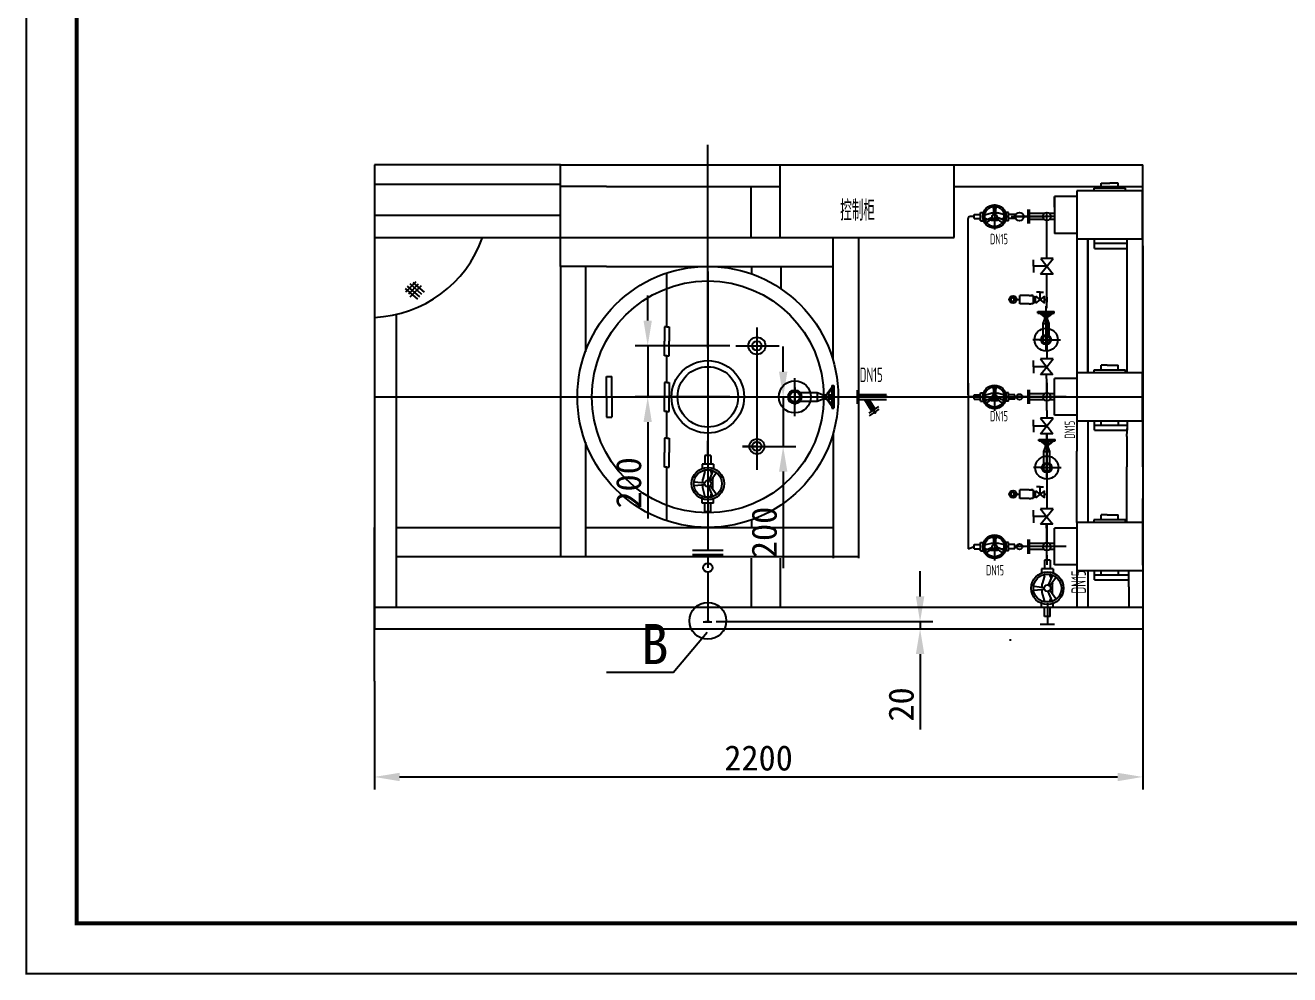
# Model space of a CAD drawing. Header units: millimetres. Extents: x 74 to 371, y 19 to 360.
# Drawn here: x 74.2 to 199.8, y 19.2 to 113.4 of the extents above; entities that cross this region are included whole.
import ezdxf
from ezdxf.enums import TextEntityAlignment as Align

# ---------------------------------------------------------------- set-up
doc = ezdxf.new("R2010")
doc.units = ezdxf.units.MM
doc.header["$PDMODE"] = 35
doc.styles.add('S', font='SimSun.ttf')
doc.styles.add('S1', font='isocp.shx', dxfattribs={"width": 0.6, "height": 4.5, "bigfont": 'chinese.shx'})
doc.dimstyles.new('ISO-25', dxfattribs={"dimtxt": 2.5, "dimasz": 2.5, "dimexe": 1.25, "dimexo": 0.625, "dimtad": 1, "dimtxsty": 'Standard', "dimcen": 2.5, "dimadec": 0, "dimazin": 0, "dimtfac": 1, "dimtmove": 0, "dimatfit": 3, "dimfxl": 0, "dimarcsym": 0})

# ---------------------------------------------------------------- blocks, each defined once
blk = doc.blocks.new('*D33')
at = {"color": 0, "lineweight": -2}
for p, q in [((185.16, 57.04), (185.16, 37.55)), ((108.84, 48.32), (108.84, 37.55)), ((111.34, 38.8), (182.66, 38.8))]:
    blk.add_line(p, q, dxfattribs=at)
at = {"color": 0}
for points in [[(111.34, 39.21), (111.34, 38.38), (108.84, 38.8)], [(182.66, 39.21), (182.66, 38.38), (185.16, 38.8)]]:
    blk.add_solid(points, dxfattribs=at)
at = {"layer": 'Defpoints', "color": 0}
for p in [(185.16, 57.66), (108.84, 48.94), (185.16, 38.8)]:
    blk.add_point(p, dxfattribs=at)
at = {"color": 0, "insert": (147, 40.67), "char_height": 2.5, "attachment_point": 5}
blk.add_mtext('\\A1;2200', dxfattribs=at)
blk = doc.blocks.new('*D34')
at = {"color": 0, "lineweight": -2}
for p, q in [((149.44, 79.04), (149.44, 81.54)), ((146.72, 76.54), (150.69, 76.54)), ((149.44, 76.54), (149.44, 71.62)), ((146.02, 71.62), (150.69, 71.62)), ((149.44, 69.12), (149.44, 59.54))]:
    blk.add_line(p, q, dxfattribs=at)
at = {"color": 0}
for points in [[(149.03, 79.04), (149.86, 79.04), (149.44, 76.54)], [(149.03, 69.12), (149.86, 69.12), (149.44, 71.62)]]:
    blk.add_solid(points, dxfattribs=at)
at = {"layer": 'Defpoints', "color": 0}
for p in [(146.1, 76.54), (145.39, 71.62), (149.44, 71.62)]:
    blk.add_point(p, dxfattribs=at)
at = {"color": 0, "insert": (147.57, 63.08), "char_height": 2.5, "attachment_point": 5, "rotation": 90}
blk.add_mtext('\\A1;200', dxfattribs=at)
blk = doc.blocks.new('*D35')
at = {"color": 0, "lineweight": -2}
for p, q in [((135.99, 84.11), (135.99, 86.61)), ((144.13, 81.61), (134.74, 81.61)), ((135.99, 81.61), (135.99, 76.54)), ((144.13, 76.54), (134.74, 76.54)), ((135.99, 74.04), (135.99, 64.45))]:
    blk.add_line(p, q, dxfattribs=at)
at = {"color": 0}
for points in [[(135.57, 84.11), (136.4, 84.11), (135.99, 81.61)], [(135.57, 74.04), (136.4, 74.04), (135.99, 76.54)]]:
    blk.add_solid(points, dxfattribs=at)
at = {"layer": 'Defpoints', "color": 0}
for p in [(144.75, 81.61), (135.99, 76.54), (144.75, 76.54)]:
    blk.add_point(p, dxfattribs=at)
at = {"color": 0, "insert": (134.11, 68), "char_height": 2.5, "attachment_point": 5, "rotation": 90}
blk.add_mtext('\\A1;200', dxfattribs=at)
blk = doc.blocks.new('*D38')
at = {"color": 0, "lineweight": -2}
for p, q in [((163.04, 56.72), (163.04, 59.22)), ((142.79, 54.22), (164.29, 54.22)), ((163.04, 54.22), (163.04, 53.5)), ((147.62, 53.5), (164.29, 53.5)), ((163.04, 51), (163.04, 43.5))]:
    blk.add_line(p, q, dxfattribs=at)
at = {"color": 0}
for points in [[(162.62, 56.72), (163.46, 56.72), (163.04, 54.22)], [(162.62, 51), (163.46, 51), (163.04, 53.5)]]:
    blk.add_solid(points, dxfattribs=at)
at = {"layer": 'Defpoints', "color": 0}
for p in [(142.17, 54.22), (147, 53.5), (163.04, 53.5)]:
    blk.add_point(p, dxfattribs=at)
at = {"color": 0, "insert": (161.17, 46), "char_height": 2.5, "attachment_point": 5, "rotation": 90}
blk.add_mtext('\\A1;20', dxfattribs=at)

msp = doc.modelspace()

# ---------------------------------------------------------------- linework, layer by layer
at = {"color": 0}
for p, q in [((141.959, 81.363), (141.959, 101.581)), ((108.839, 99.577), (108.839, 53.497)), ((127.34, 99.577), (108.839, 99.577)), ((127.34, 89.497), (127.34, 99.577)), ((127.34, 99.577), (131.879, 99.577)), ((131.879, 99.577), (185.159, 99.577)), ((149.159, 92.377), (149.159, 99.577)), ((166.439, 92.377), (166.439, 99.577)), ((166.439, 99.577), (169.058, 99.577)), ((185.159, 91.902), (185.159, 99.577)), ((127.34, 97.647), (108.839, 97.647)), ((131.879, 97.417), (127.34, 97.417)), ((131.879, 97.417), (149.159, 97.417)), ((146.279, 92.377), (146.279, 97.417)), ((166.439, 97.417), (185.159, 97.417)), ((185.147, 96.993), (178.605, 96.993)), ((178.605, 96.993), (178.605, 92.224)), ((183.452, 97.259), (180.29, 97.259)), ((180.29, 97.259), (180.29, 96.993)), ((181.039, 97.259), (181.039, 97.761)), ((181.039, 97.761), (181.871, 97.761)), ((182.702, 97.761), (181.871, 97.761)), ((182.702, 97.259), (182.702, 97.761)), ((183.452, 96.993), (183.452, 97.259)), ((185.147, 92.224), (185.147, 96.993)), ((185.147, 96.993), (185.147, 72.606)), ((185.159, 90.89), (185.159, 97.417)), ((170.429, 95.672), (170.429, 93.16)), ((178.605, 96.439), (176.396, 96.439)), ((176.396, 95.367), (176.396, 96.439)), ((176.396, 96.439), (176.396, 92.778)), ((178.605, 96.439), (178.605, 92.778)), ((127.34, 94.537), (108.839, 94.537)), ((167.8, 76.745), (167.8, 94.244)), ((168.418, 94.451), (168.008, 94.451)), ((168.418, 94.659), (169.04, 94.659)), ((168.418, 94.244), (168.418, 94.659)), ((168.418, 94.244), (169.04, 94.244)), ((169.04, 94.866), (169.455, 94.866)), ((169.04, 94.037), (169.04, 94.866)), ((169.455, 94.217), (169.455, 94.685)), ((169.455, 94.659), (169.562, 94.659)), ((169.455, 94.244), (169.562, 94.244)), ((169.538, 94.099), (170.205, 94.391)), ((169.562, 94.659), (170.118, 94.813)), ((169.562, 94.244), (169.75, 94.192)), ((169.679, 93.855), (170.265, 94.288)), ((170.118, 94.813), (170.354, 94.813)), ((170.289, 95.399), (170.37, 94.675)), ((170.57, 95.399), (170.489, 94.675)), ((170.504, 94.813), (170.74, 94.813)), ((171.18, 93.855), (170.593, 94.288)), ((171.321, 94.099), (170.653, 94.391)), ((171.297, 94.659), (170.74, 94.813)), ((171.297, 94.244), (171.109, 94.192)), ((171.297, 94.659), (171.404, 94.659)), ((171.297, 94.244), (171.404, 94.244)), ((171.404, 94.217), (171.404, 94.685)), ((171.819, 94.866), (171.514, 94.866)), ((171.819, 94.037), (171.819, 94.866)), ((172.441, 94.659), (171.819, 94.659)), ((172.441, 94.244), (171.819, 94.244)), ((172.086, 94.451), (175.425, 94.451)), ((172.441, 94.244), (172.441, 94.659)), ((173.406, 94.451), (172.441, 94.451)), ((174.908, 94.451), (172.923, 94.451)), ((174.908, 94.451), (172.923, 94.451)), ((174.242, 94.451), (172.923, 94.451)), ((173.76, 93.751), (173.76, 95.151)), ((173.76, 93.751), (173.76, 95.151)), ((173.915, 93.751), (173.915, 95.151)), ((173.915, 93.751), (173.915, 95.151)), ((175.37, 94.749), (173.915, 94.749)), ((176.47, 94.451), (174.293, 94.451)), ((175.644, 90.296), (175.644, 94.749)), ((176.396, 94.749), (175.887, 94.749)), ((176.396, 95.367), (176.396, 93.536)), ((169.04, 94.037), (169.345, 94.037)), ((170.03, 94.114), (170.118, 94.09)), ((170.118, 94.09), (170.74, 94.09)), ((170.829, 94.114), (170.74, 94.09)), ((171.819, 94.037), (171.514, 94.037)), ((175.382, 94.154), (173.915, 94.154)), ((176.396, 94.154), (175.887, 94.154)), ((108.839, 92.377), (131.879, 92.377)), ((124.679, 92.377), (127.416, 92.377)), ((131.879, 92.377), (166.439, 92.377)), ((154.397, 80.18), (154.397, 92.377)), ((156.926, 92.377), (156.926, 60.526)), ((178.605, 92.778), (176.396, 92.778)), ((178.605, 92.224), (185.147, 92.224)), ((178.605, 92.224), (178.605, 78.932)), ((179.698, 78.932), (179.698, 92.224)), ((179.698, 92.224), (179.698, 78.932)), ((180.361, 91.291), (180.361, 92.224)), ((183.591, 91.758), (180.361, 91.758)), ((183.591, 92.224), (183.591, 78.932)), ((180.361, 91.291), (183.591, 91.291)), ((185.159, 91.533), (185.159, 57.662)), ((127.34, 89.497), (127.34, 63.577)), ((131.879, 89.497), (127.34, 89.497)), ((129.798, 89.497), (129.798, 81.016)), ((131.879, 89.497), (154.397, 89.497)), ((146.281, 89.497), (146.281, 88.755)), ((149.213, 89.497), (149.213, 87.277)), ((174.319, 89.519), (174.319, 90.14)), ((175.639, 89.519), (174.319, 89.519)), ((174.319, 89.519), (174.319, 88.897)), ((175.011, 88.741), (176.267, 90.296)), ((175.022, 90.296), (176.255, 88.741)), ((176.267, 90.296), (175.022, 90.296)), ((112.962, 87.954), (111.945, 86.936)), ((113.804, 86.927), (112.691, 87.915)), ((137.89, 83.501), (137.89, 88.842)), ((141.959, 88.991), (141.959, 62.137)), ((176.255, 88.741), (175.011, 88.741)), ((176.255, 88.741), (175.011, 88.741)), ((175.629, 87.964), (175.633, 88.741)), ((175.629, 85.356), (175.629, 87.964)), ((113.141, 86.231), (111.929, 87.307)), ((113.346, 86.474), (112.135, 87.549)), ((113.184, 87.72), (112.217, 86.752)), ((113.493, 87.562), (112.375, 86.442)), ((113.56, 86.715), (112.383, 87.76)), ((174.952, 86.938), (174.604, 86.938)), ((174.952, 86.2), (174.952, 86.938)), ((174.952, 86.938), (175.3, 86.938)), ((175.629, 85.952), (175.629, 86.99)), ((172.27, 86.197), (172.962, 86.196)), ((172.962, 85.769), (172.962, 86.624)), ((173.436, 86.624), (172.962, 86.624)), ((173.436, 85.769), (172.962, 85.769)), ((173.871, 86.624), (173.199, 86.624)), ((173.871, 85.769), (173.436, 85.769)), ((173.871, 86.624), (174.26, 86.624)), ((173.871, 85.769), (174.042, 85.769)), ((174.26, 86.624), (174.042, 86.624)), ((174.26, 85.769), (174.042, 85.769)), ((174.26, 86.624), (174.26, 85.769)), ((174.26, 86.196), (174.516, 86.196)), ((174.516, 86.551), (175.387, 85.848)), ((174.516, 85.854), (174.516, 86.551)), ((174.516, 85.854), (174.516, 86.551)), ((175.387, 86.545), (174.516, 85.854)), ((175.387, 85.848), (175.387, 86.545)), ((175.387, 86.196), (175.629, 86.196)), ((175.56, 82.221), (175.56, 85.552)), ((175.629, 86.441), (175.629, 85.952)), ((110.999, 84.723), (110.999, 55.657)), ((174.747, 85.01), (176.373, 85.01)), ((174.747, 84.865), (174.747, 85.01)), ((174.747, 84.865), (176.373, 84.865)), ((174.885, 84.865), (175.342, 84.524)), ((175.007, 84.865), (175.342, 84.615)), ((175.249, 83.822), (175.421, 84.26)), ((175.342, 84.662), (175.778, 84.662)), ((175.342, 84.662), (175.342, 84.495)), ((175.342, 84.495), (175.778, 84.495)), ((175.421, 84.662), (175.421, 84.865)), ((175.421, 84.26), (175.421, 84.495)), ((175.421, 84.26), (175.7, 84.26)), ((175.629, 84.361), (175.629, 81.872)), ((175.7, 84.662), (175.7, 84.865)), ((175.7, 84.26), (175.7, 84.495)), ((175.871, 83.822), (175.7, 84.26)), ((176.114, 84.865), (175.778, 84.615)), ((176.235, 84.865), (175.778, 84.524)), ((175.778, 84.662), (175.778, 84.495)), ((176.373, 84.865), (176.373, 85.01)), ((137.89, 83.501), (137.66, 83.501)), ((137.66, 83.501), (137.66, 82.061)), ((137.89, 83.501), (138.121, 83.501)), ((137.89, 83.501), (138.121, 83.501)), ((138.121, 83.501), (138.121, 82.061)), ((138.121, 83.501), (138.121, 82.061)), ((146.836, 83.428), (146.836, 69.304)), ((175.249, 82.597), (175.249, 83.822)), ((175.249, 83.822), (175.871, 83.822)), ((175.871, 82.597), (175.871, 83.822)), ((137.66, 80.621), (137.66, 82.061)), ((138.121, 80.621), (138.121, 82.061)), ((138.121, 80.621), (138.121, 82.061)), ((175.56, 82.221), (174.246, 82.221)), ((174.893, 82.221), (176.138, 82.221)), ((175.56, 81.453), (175.56, 82.221)), ((175.629, 81.872), (175.629, 81.087)), ((176.048, 82.221), (176.977, 82.221)), ((137.89, 80.621), (137.66, 80.621)), ((137.89, 77.977), (137.89, 80.621)), ((137.89, 80.621), (138.121, 80.621)), ((137.89, 80.621), (138.121, 80.621)), ((144.754, 81.615), (149.038, 81.615)), ((175.56, 81.075), (175.56, 81.453)), ((175.629, 81.087), (175.623, 80.309)), ((174.298, 79.532), (174.298, 80.153)), ((174.298, 79.532), (174.298, 78.91)), ((175.617, 79.532), (174.298, 79.532)), ((174.989, 78.754), (175.354, 79.206)), ((176.245, 80.309), (175.001, 80.309)), ((175.001, 80.309), (175.872, 79.21)), ((175.354, 79.206), (176.245, 80.309)), ((175.872, 79.21), (176.233, 78.754)), ((183.452, 79.198), (180.29, 79.198)), ((180.29, 79.198), (180.29, 78.932)), ((181.613, 79.7), (181.039, 79.7)), ((181.039, 79.198), (181.039, 79.7)), ((181.613, 79.7), (182.702, 79.7)), ((182.702, 79.198), (182.702, 79.7)), ((183.452, 78.932), (183.452, 79.198)), ((131.908, 76.537), (131.908, 78.553)), ((131.908, 78.553), (132.426, 78.553)), ((132.426, 76.537), (132.426, 78.553)), ((137.89, 77.977), (137.66, 77.977)), ((137.89, 77.977), (137.66, 77.977)), ((137.66, 77.977), (137.66, 76.537)), ((137.66, 77.977), (137.66, 76.537)), ((137.89, 77.977), (138.121, 77.977)), ((137.89, 77.977), (138.121, 77.977)), ((138.121, 77.977), (138.121, 76.537)), ((138.121, 77.977), (138.121, 76.537)), ((150.599, 74.612), (150.599, 78.386)), ((167.8, 77.907), (167.8, 61.46)), ((176.233, 78.754), (174.989, 78.754)), ((175.629, 77.93), (175.611, 78.754)), ((175.629, 75.191), (175.629, 77.93)), ((175.629, 77.93), (175.629, 76.561)), ((176.396, 74.717), (176.396, 78.378)), ((177.485, 78.378), (176.396, 78.378)), ((178.605, 78.378), (177.485, 78.378)), ((185.147, 78.932), (178.605, 78.932)), ((178.605, 78.932), (178.605, 74.163)), ((178.605, 78.378), (178.605, 74.717)), ((185.147, 74.163), (185.147, 78.932)), ((150.599, 77.464), (150.599, 75.735)), ((151.121, 76.969), (152.823, 76.969)), ((152.823, 76.969), (153.431, 76.731)), ((152.823, 76.969), (152.823, 76.105)), ((153.431, 76.731), (153.758, 76.731)), ((153.431, 76.731), (153.431, 76.343)), ((153.758, 76.84), (153.758, 76.235)), ((153.989, 76.84), (153.758, 76.84)), ((154.271, 77.475), (153.799, 76.84)), ((154.271, 77.306), (153.924, 76.84)), ((153.989, 76.84), (153.989, 76.235)), ((153.989, 76.731), (154.271, 76.731)), ((154.271, 77.666), (154.271, 75.408)), ((154.271, 77.666), (154.473, 77.666)), ((154.473, 77.666), (154.473, 75.408)), ((156.825, 75.857), (156.825, 77.218)), ((156.926, 75.857), (156.926, 77.218)), ((156.926, 76.778), (159.703, 76.778)), ((168.418, 76.745), (169.04, 76.745)), ((168.418, 76.33), (168.418, 76.745)), ((169.04, 76.123), (169.04, 76.952)), ((169.04, 76.952), (169.455, 76.952)), ((169.455, 76.303), (169.455, 76.771)), ((169.455, 76.745), (169.562, 76.745)), ((169.562, 76.745), (170.118, 76.899)), ((170.118, 76.899), (170.354, 76.899)), ((170.289, 77.485), (170.37, 76.761)), ((170.429, 77.675), (170.429, 75.163)), ((170.57, 77.485), (170.489, 76.761)), ((170.504, 76.899), (170.74, 76.899)), ((171.297, 76.745), (170.74, 76.899)), ((171.297, 76.745), (171.404, 76.745)), ((171.404, 76.303), (171.404, 76.771)), ((171.819, 76.952), (171.514, 76.952)), ((171.819, 76.123), (171.819, 76.952)), ((172.441, 76.745), (171.819, 76.745)), ((172.441, 76.33), (172.441, 76.745)), ((173.76, 75.837), (173.76, 77.237)), ((173.915, 75.837), (173.915, 77.237)), ((175.37, 76.835), (173.915, 76.835)), ((176.396, 76.835), (175.887, 76.835)), ((108.839, 76.537), (185.159, 76.537)), ((131.908, 76.537), (131.908, 74.521)), ((132.426, 76.537), (132.426, 74.521)), ((137.66, 75.097), (137.66, 76.537)), ((137.66, 75.097), (137.66, 76.537)), ((138.121, 75.097), (138.121, 76.537)), ((138.121, 75.097), (138.121, 76.537)), ((149.582, 76.537), (154.733, 76.537)), ((151.121, 76.105), (152.823, 76.105)), ((152.823, 76.105), (153.431, 76.343)), ((153.431, 76.343), (153.758, 76.343)), ((153.989, 76.235), (153.758, 76.235)), ((154.271, 75.6), (153.799, 76.235)), ((154.271, 75.769), (153.924, 76.235)), ((153.989, 76.343), (154.271, 76.343)), ((154.271, 75.408), (154.473, 75.408)), ((154.919, 76.537), (157.616, 76.537)), ((159.803, 76.537), (156.825, 76.537)), ((156.926, 76.297), (159.703, 76.297)), ((157.507, 76.271), (158.264, 75.1)), ((157.725, 76.297), (158.591, 74.955)), ((157.958, 76.297), (158.584, 75.328)), ((157.991, 74.912), (158.935, 75.574)), ((168.213, 76.537), (167.8, 76.537)), ((168.418, 76.537), (168.008, 76.537)), ((168.418, 76.33), (169.04, 76.33)), ((169.04, 76.123), (169.345, 76.123)), ((169.455, 76.33), (169.562, 76.33)), ((169.538, 76.185), (170.205, 76.477)), ((169.562, 76.33), (169.75, 76.278)), ((169.679, 75.941), (170.265, 76.374)), ((170.03, 76.2), (170.118, 76.176)), ((170.118, 76.176), (170.74, 76.176)), ((171.18, 75.941), (170.593, 76.374)), ((171.321, 76.185), (170.653, 76.477)), ((170.829, 76.2), (170.74, 76.176)), ((171.297, 76.33), (171.109, 76.278)), ((171.297, 76.33), (171.404, 76.33)), ((171.819, 76.123), (171.514, 76.123)), ((172.441, 76.33), (171.819, 76.33)), ((172.923, 76.537), (172.441, 76.537)), ((174.828, 76.537), (172.923, 76.537)), ((175.382, 76.24), (173.915, 76.24)), ((176.111, 76.537), (174.127, 76.537)), ((177.56, 76.537), (175.383, 76.537)), ((176.396, 76.24), (175.887, 76.24)), ((131.908, 74.521), (132.426, 74.521)), ((137.89, 75.097), (137.66, 75.097)), ((137.89, 75.097), (137.66, 75.097)), ((137.89, 75.097), (137.685, 75.097)), ((137.89, 75.097), (137.685, 75.097)), ((137.89, 75.097), (138.121, 75.097)), ((137.89, 75.097), (138.121, 75.097)), ((137.89, 72.442), (137.89, 75.097)), ((137.89, 72.442), (137.89, 75.097)), ((158.03, 74.668), (158.974, 75.33)), ((174.304, 73.649), (174.304, 74.27)), ((176.251, 74.427), (175.006, 74.427)), ((175.006, 74.427), (175.878, 73.327)), ((175.36, 73.324), (176.251, 74.427)), ((175.629, 75.191), (175.629, 74.427)), ((178.605, 74.717), (176.396, 74.717)), ((178.605, 74.717), (177.485, 74.717)), ((178.605, 74.163), (185.147, 74.163)), ((178.605, 74.163), (178.605, 71.163)), ((179.698, 74.163), (179.698, 71.163)), ((180.361, 73.23), (180.361, 74.163)), ((181.005, 74.163), (181.005, 73.72)), ((182.747, 73.72), (182.747, 74.163)), ((183.648, 73.23), (183.648, 74.163)), ((154.397, 72.895), (154.397, 60.526)), ((174.304, 73.649), (174.304, 73.028)), ((175.623, 73.649), (174.304, 73.649)), ((174.995, 72.871), (175.36, 73.324)), ((176.239, 72.871), (174.995, 72.871)), ((175.629, 72.871), (175.629, 65.44)), ((175.632, 69.517), (175.632, 72.848)), ((175.878, 73.327), (176.239, 72.871)), ((183.648, 73.697), (180.361, 73.697)), ((180.361, 73.23), (183.648, 73.23)), ((183.591, 72.606), (183.648, 73.697)), ((129.798, 72.058), (129.798, 63.577)), ((137.66, 72.442), (137.66, 71.002)), ((137.66, 72.442), (137.66, 71.002)), ((137.89, 72.442), (137.66, 72.442)), ((137.89, 72.442), (137.66, 72.442)), ((137.89, 72.442), (137.685, 72.442)), ((137.89, 72.442), (137.685, 72.442)), ((137.89, 72.442), (138.121, 72.442)), ((137.89, 72.442), (138.121, 72.442)), ((138.121, 72.442), (138.121, 71.002)), ((141.966, 70.682), (141.962, 72.184)), ((146.836, 71.62), (145.394, 71.62)), ((145.394, 71.62), (148.497, 71.62)), ((174.819, 72.306), (176.445, 72.306)), ((174.819, 72.161), (174.819, 72.306)), ((174.819, 72.161), (176.445, 72.161)), ((174.957, 72.161), (175.414, 71.821)), ((175.078, 72.161), (175.414, 71.911)), ((175.414, 71.958), (175.85, 71.958)), ((175.414, 71.958), (175.414, 71.791)), ((175.414, 71.791), (175.85, 71.791)), ((175.492, 71.958), (175.492, 72.161)), ((175.492, 71.556), (175.492, 71.791)), ((175.771, 71.958), (175.771, 72.161)), ((175.771, 71.556), (175.771, 71.791)), ((176.185, 72.161), (175.85, 71.911)), ((176.307, 72.161), (175.85, 71.821)), ((175.85, 71.958), (175.85, 71.791)), ((176.445, 72.161), (176.445, 72.306)), ((183.591, 72.606), (183.591, 69.608)), ((185.147, 72.606), (185.147, 69.608)), ((137.66, 69.562), (137.66, 71.002)), ((138.121, 69.562), (138.121, 71.002)), ((141.671, 70.719), (141.671, 69.855)), ((142.247, 70.719), (141.671, 70.719)), ((142.247, 70.719), (142.247, 69.855)), ((175.321, 71.118), (175.492, 71.556)), ((175.321, 69.893), (175.321, 71.118)), ((175.321, 71.118), (175.943, 71.118)), ((175.492, 71.556), (175.771, 71.556)), ((175.943, 71.118), (175.771, 71.556)), ((175.943, 69.893), (175.943, 71.118)), ((178.605, 64.063), (178.605, 71.163)), ((179.698, 71.163), (179.698, 64.063)), ((137.89, 69.562), (137.66, 69.562)), ((137.89, 69.562), (138.121, 69.562)), ((137.89, 64.232), (137.89, 69.562)), ((137.89, 64.232), (137.89, 69.562)), ((142.535, 69.855), (141.383, 69.855)), ((141.383, 69.855), (141.383, 69.432)), ((141.671, 69.131), (141.457, 68.358)), ((142.284, 69.279), (141.634, 69.279)), ((141.671, 69.131), (141.671, 69.279)), ((142.448, 69.164), (142.043, 68.237)), ((142.247, 69.131), (142.247, 69.279)), ((142.247, 69.131), (142.319, 68.87)), ((142.535, 69.855), (142.535, 69.432)), ((175.632, 69.517), (174.318, 69.517)), ((174.965, 69.517), (176.21, 69.517)), ((175.632, 68.749), (175.632, 69.517)), ((176.12, 69.517), (177.049, 69.517)), ((183.591, 64.063), (183.591, 69.608)), ((140.642, 68.121), (141.648, 68.009)), ((140.642, 67.73), (141.648, 67.843)), ((141.457, 68.03), (141.457, 68.358)), ((141.457, 67.494), (141.457, 67.822)), ((142.787, 68.968), (142.186, 68.154)), ((142.427, 68.481), (142.461, 68.358)), ((142.461, 67.494), (142.461, 68.358)), ((175.632, 68.371), (175.632, 68.749)), ((141.383, 65.996), (141.383, 66.572)), ((141.671, 66.721), (141.457, 67.494)), ((142.284, 66.572), (141.634, 66.572)), ((141.671, 66.572), (141.671, 66.721)), ((142.448, 66.688), (142.043, 67.615)), ((142.787, 66.883), (142.186, 67.698)), ((142.247, 66.721), (142.319, 66.982)), ((142.247, 66.572), (142.247, 66.721)), ((142.427, 67.371), (142.461, 67.494)), ((172.27, 66.872), (172.962, 66.872)), ((172.962, 66.445), (172.962, 67.299)), ((173.436, 67.299), (172.962, 67.299)), ((173.871, 67.299), (173.199, 67.299)), ((173.871, 67.299), (174.26, 67.299)), ((174.26, 67.299), (174.042, 67.299)), ((174.26, 67.299), (174.26, 66.445)), ((174.26, 66.872), (174.516, 66.872)), ((174.516, 67.227), (175.387, 66.523)), ((174.516, 66.53), (174.516, 67.227)), ((174.516, 66.53), (174.516, 67.227)), ((175.387, 67.22), (174.516, 66.53)), ((174.952, 67.614), (174.604, 67.614)), ((174.952, 66.875), (174.952, 67.614)), ((174.952, 67.614), (175.3, 67.614)), ((175.387, 66.523), (175.387, 67.22)), ((175.387, 66.872), (175.629, 66.872)), ((175.629, 66.872), (175.629, 66.739)), ((142.535, 65.996), (141.383, 65.996)), ((141.671, 65.132), (141.671, 65.996)), ((142.247, 65.132), (142.247, 65.996)), ((142.535, 65.996), (142.535, 66.419)), ((173.436, 66.445), (172.962, 66.445)), ((173.871, 66.445), (173.436, 66.445)), ((173.871, 66.445), (174.042, 66.445)), ((174.26, 66.445), (174.042, 66.445)), ((176.245, 65.44), (175.001, 65.44)), ((175.001, 65.44), (175.872, 64.34)), ((175.354, 64.337), (176.245, 65.44)), ((185.159, 59.825), (185.159, 66.449)), ((142.247, 65.132), (141.671, 65.132)), ((146.281, 64.319), (146.281, 63.577)), ((174.298, 64.662), (174.298, 65.284)), ((174.298, 64.662), (174.298, 64.041)), ((175.617, 64.662), (174.298, 64.662)), ((174.989, 63.885), (175.354, 64.337)), ((175.872, 64.34), (176.233, 63.885)), ((185.147, 64.063), (178.605, 64.063)), ((178.605, 64.063), (178.605, 59.294)), ((183.452, 64.328), (180.29, 64.328)), ((180.29, 64.328), (180.29, 64.063)), ((181.613, 64.831), (181.039, 64.831)), ((181.039, 64.328), (181.039, 64.831)), ((181.613, 64.831), (182.702, 64.831)), ((182.702, 64.328), (182.702, 64.831)), ((183.452, 64.063), (183.452, 64.328)), ((108.839, 48.317), (108.839, 63.577)), ((110.999, 63.577), (127.34, 63.577)), ((127.34, 63.577), (127.34, 60.697)), ((129.798, 63.577), (131.879, 63.577)), ((129.798, 63.577), (129.798, 60.697)), ((131.879, 63.577), (154.397, 63.577)), ((141.959, 63.577), (141.959, 61.3)), ((170.429, 62.805), (170.429, 60.294)), ((176.233, 63.885), (174.989, 63.885)), ((175.629, 63.061), (175.611, 63.885)), ((175.629, 63.885), (175.629, 61.668)), ((175.629, 60.322), (175.629, 63.061)), ((175.629, 63.061), (175.629, 61.691)), ((176.396, 59.848), (176.396, 63.509)), ((177.485, 63.509), (176.396, 63.509)), ((178.605, 63.509), (177.485, 63.509)), ((178.605, 63.509), (178.605, 59.848)), ((167.8, 61.46), (168.418, 61.668)), ((168.418, 61.875), (169.04, 61.875)), ((168.418, 61.46), (168.418, 61.875)), ((169.04, 61.253), (169.04, 62.082)), ((169.04, 62.082), (169.455, 62.082)), ((169.455, 61.434), (169.455, 61.902)), ((169.455, 61.875), (169.562, 61.875)), ((169.538, 61.316), (170.205, 61.607)), ((169.562, 61.875), (170.118, 62.029)), ((170.118, 62.029), (170.354, 62.029)), ((170.289, 62.616), (170.37, 61.892)), ((170.57, 62.616), (170.489, 61.892)), ((170.504, 62.029), (170.74, 62.029)), ((171.321, 61.316), (170.653, 61.607)), ((171.297, 61.875), (170.74, 62.029)), ((171.297, 61.875), (171.404, 61.875)), ((171.404, 61.434), (171.404, 61.902)), ((171.819, 62.082), (171.514, 62.082)), ((171.819, 61.253), (171.819, 62.082)), ((172.441, 61.875), (171.819, 61.875)), ((172.441, 61.46), (172.441, 61.875)), ((172.923, 61.668), (172.441, 61.668)), ((174.828, 61.668), (172.923, 61.668)), ((173.76, 60.968), (173.76, 62.368)), ((173.915, 60.968), (173.915, 62.368)), ((175.37, 61.965), (173.915, 61.965)), ((176.111, 61.668), (174.127, 61.668)), ((177.56, 61.668), (175.383, 61.668)), ((176.396, 61.965), (175.887, 61.965)), ((110.999, 60.697), (131.879, 60.697)), ((129.798, 60.697), (156.926, 60.697)), ((143.469, 61.3), (140.445, 61.3)), ((143.469, 60.868), (140.445, 60.868)), ((141.957, 60.868), (141.957, 59.579)), ((141.959, 60.868), (141.959, 59.579)), ((168.418, 61.46), (169.04, 61.46)), ((169.04, 61.253), (169.345, 61.253)), ((169.455, 61.46), (169.562, 61.46)), ((169.562, 61.46), (169.75, 61.408)), ((169.679, 61.072), (170.265, 61.504)), ((170.03, 61.331), (170.118, 61.306)), ((170.118, 61.306), (170.74, 61.306)), ((171.18, 61.072), (170.593, 61.504)), ((170.829, 61.331), (170.74, 61.306)), ((171.297, 61.46), (171.109, 61.408)), ((171.297, 61.46), (171.404, 61.46)), ((171.819, 61.253), (171.514, 61.253)), ((172.441, 61.46), (171.819, 61.46)), ((175.382, 61.37), (173.915, 61.37)), ((175.397, 60.333), (175.397, 59.469)), ((175.973, 60.333), (175.397, 60.333)), ((176.396, 61.37), (175.887, 61.37)), ((175.973, 60.333), (175.973, 59.469)), ((176.261, 59.469), (175.109, 59.469)), ((175.109, 59.469), (175.109, 59.046)), ((176.261, 59.469), (176.261, 59.046)), ((178.605, 59.848), (176.396, 59.848)), ((178.605, 59.848), (177.485, 59.848)), ((178.605, 59.294), (185.147, 59.294)), ((178.605, 59.294), (178.605, 56.293)), ((179.698, 59.294), (179.698, 56.293)), ((180.361, 58.361), (180.361, 59.294)), ((181.005, 59.294), (181.005, 58.851)), ((182.747, 58.851), (182.747, 59.294)), ((183.763, 57.662), (183.763, 59.294)), ((175.397, 58.744), (175.182, 57.971)), ((175.182, 57.644), (175.182, 57.971)), ((176.01, 58.893), (175.36, 58.893)), ((175.397, 58.744), (175.397, 58.893)), ((176.174, 58.777), (175.768, 57.85)), ((176.512, 58.582), (175.912, 57.767)), ((175.973, 58.744), (175.973, 58.893)), ((175.973, 58.744), (176.045, 58.483)), ((176.153, 58.094), (176.187, 57.971)), ((176.187, 57.107), (176.187, 57.971)), ((183.648, 58.827), (180.361, 58.827)), ((180.361, 58.361), (183.648, 58.361)), ((141.959, 56.612), (141.959, 54.216)), ((174.368, 57.735), (175.373, 57.622)), ((174.368, 57.344), (175.373, 57.456)), ((175.182, 57.107), (175.182, 57.435)), ((175.397, 56.334), (175.182, 57.107)), ((176.174, 56.301), (175.768, 57.228)), ((176.512, 56.497), (175.912, 57.311)), ((175.973, 56.334), (176.045, 56.595)), ((176.153, 56.984), (176.187, 57.107)), ((183.763, 57.662), (183.763, 55.657)), ((185.159, 57.662), (185.159, 53.497)), ((108.839, 55.657), (167.414, 55.657)), ((164.504, 55.657), (182.249, 55.657)), ((175.109, 55.61), (175.109, 56.186)), ((176.261, 55.61), (175.109, 55.61)), ((176.01, 56.186), (175.36, 56.186)), ((175.397, 56.186), (175.397, 56.334)), ((175.397, 54.746), (175.397, 55.61)), ((175.685, 56.06), (175.685, 54.152)), ((175.685, 55.61), (175.685, 53.967)), ((175.973, 56.186), (175.973, 56.334)), ((175.973, 54.746), (175.973, 55.61)), ((176.261, 55.61), (176.261, 56.033)), ((178.605, 56.293), (178.605, 55.657)), ((179.698, 56.293), (179.698, 55.657)), ((182.249, 55.657), (185.159, 55.657)), ((141.505, 54.216), (142.372, 54.216)), ((142.166, 54.216), (141.712, 54.216)), ((175.973, 54.746), (175.397, 54.746)), ((108.839, 53.497), (185.159, 53.497)), ((138.529, 49.165), (141.895, 53.177)), ((174.973, 53.967), (176.397, 53.967)), ((171.996, 52.493), (171.996, 52.308)), ((138.529, 49.165), (131.9, 49.165))]:
    msp.add_line(p, q, dxfattribs=at)
at = {"color": 0, "linetype": 'Continuous'}
for p, q in [((146.279, 60.526), (146.279, 55.657)), ((149.159, 60.526), (149.159, 55.657)), ((141.959, 59.119), (141.959, 54.216))]:
    msp.add_line(p, q, dxfattribs=at)
for p, q in [((175.629, 60.819), (175.629, 60.179)), ((175.629, 60.322), (175.629, 59.862))]:
    msp.add_line(p, q)
for points, const_width in [([(74.269, 19.261), (371.269, 19.261), (371.269, 229.261), (74.269, 229.261)], 0.2), ([(79.269, 24.261), (366.269, 24.261), (366.269, 204.261), (79.269, 204.261)], 0.4)]:
    msp.add_lwpolyline(points, close=True, dxfattribs=dict(const_width=const_width))
at = {"color": 0}
for centre, radius in [((170.429, 94.451), 1.161), ((170.429, 94.451), 1.002), ((170.429, 94.451), 0.232), ((172.923, 94.451), 0.415), ((172.923, 94.451), 0.415), ((175.629, 94.451), 0.394), ((141.959, 76.537), 12.96), ((141.959, 76.537), 11.52), ((172.27, 86.209), 0.367), ((172.27, 86.209), 0.196), ((175.56, 82.221), 1.146), ((146.836, 81.615), 0.851), ((146.836, 81.615), 0.461), ((175.56, 82.221), 0.488), ((175.56, 82.221), 0.362), ((141.959, 76.537), 3.6), ((141.959, 76.537), 3), ((150.599, 76.537), 1.592), ((150.599, 76.537), 0.677), ((150.599, 76.537), 0.502), ((170.429, 76.537), 1.161), ((170.429, 76.537), 1.002), ((170.429, 76.537), 0.232), ((172.923, 76.537), 0.28), ((175.629, 76.537), 0.394), ((146.836, 71.62), 0.745), ((146.828, 71.634), 0.461), ((175.632, 69.517), 1.146), ((141.959, 67.926), 1.613), ((141.959, 67.926), 1.392), ((175.632, 69.517), 0.488), ((175.632, 69.517), 0.362), ((141.959, 67.926), 0.322), ((172.27, 66.884), 0.367), ((172.27, 66.884), 0.196), ((170.429, 61.668), 1.161), ((170.429, 61.668), 1.002), ((170.429, 61.668), 0.232), ((172.923, 61.668), 0.28), ((175.629, 61.668), 0.394), ((141.957, 59.579), 0.46), ((175.685, 57.539), 1.613), ((175.685, 57.539), 1.392), ((175.685, 57.539), 0.322), ((141.959, 54.3), 1.824)]:
    msp.add_circle(centre, radius, dxfattribs=at)
for centre, radius, start, end in [((168.008, 94.244), 0.207, 90, 180), ((170.247, 95.395), 0.0415, 6.39067, 100.91703), ((170.611, 95.395), 0.0415, 79.08297, 173.60933), ((169.521, 94.137), 0.0415, 199.08297, 293.60933), ((169.703, 93.822), 0.0415, 126.39067, 220.91703), ((171.155, 93.822), 0.0415, 319.08297, 53.60933), ((171.337, 94.137), 0.0415, 246.39067, 340.91703), ((108.347, 96.349), 11.924, 272.36352, 340.54435), ((170.247, 77.481), 0.0415, 6.39067, 100.91703), ((170.611, 77.481), 0.0415, 79.08297, 173.60933), ((169.521, 76.223), 0.0415, 199.08297, 293.60933), ((169.703, 75.908), 0.0415, 126.39067, 220.91703), ((171.155, 75.908), 0.0415, 319.08297, 53.60933), ((171.337, 76.223), 0.0415, 246.39067, 340.91703), ((158.546, 75.03), 0.0877, 215.00561, 35.00561), ((142.395, 69.187), 0.0576, 336.39067, 70.91703), ((140.649, 68.179), 0.0576, 169.08297, 263.60933), ((142.833, 68.934), 0.0576, 49.08297, 143.60933), ((140.649, 67.673), 0.0576, 96.39067, 190.91703), ((142.395, 66.665), 0.0576, 289.08297, 23.60933), ((142.833, 66.918), 0.0576, 216.39067, 310.91703), ((170.247, 62.611), 0.0415, 6.39067, 100.91703), ((170.611, 62.611), 0.0415, 79.08297, 173.60933), ((169.521, 61.354), 0.0415, 199.08297, 293.60933), ((169.703, 61.038), 0.0415, 126.39067, 220.91703), ((171.155, 61.038), 0.0415, 319.08297, 53.60933), ((171.337, 61.354), 0.0415, 246.39067, 340.91703), ((174.374, 57.792), 0.0576, 169.08297, 263.60933), ((176.121, 58.8), 0.0576, 336.39067, 70.91703), ((176.559, 58.548), 0.0576, 49.08297, 143.60933), ((174.374, 57.287), 0.0576, 96.39067, 190.91703), ((176.121, 56.278), 0.0576, 289.08297, 23.60933), ((176.559, 56.531), 0.0576, 216.39067, 310.91703)]:
    msp.add_arc(centre, radius, start, end, dxfattribs=at)

# ---------------------------------------------------------------- texts
at = {"color": 0, "style": 'S1', "width": 0.6}
msp.add_text('控制柜', height=2.016, dxfattribs=at).set_placement((155.108, 94.035))
for height, p in [(1.0368, (170.876, 92.218)), (1.44, (158.187, 78.733)), (1.0368, (170.876, 74.63)), (1.0368, (170.483, 59.326))]:
    msp.add_text('DN15', height=height, dxfattribs=at).set_placement(p, align=Align.MIDDLE)
for height, p in [(1.0368, (177.902, 73.277)), (1.44, (178.787, 58.16))]:
    msp.add_text('DN15', height=height, rotation=90, dxfattribs=at).set_placement(p, align=Align.MIDDLE)
at = {"color": 0, "style": 'S'}
msp.add_text('B', height=4, dxfattribs=at).set_placement((136.694, 51.999), align=Align.MIDDLE_CENTER)

# ---------------------------------------------------------------- dimensions: what is measured, and where the dimension line sits
at = {"color": 0}
for base, p1, p2, text, picture, middle in [((135.988, 76.537), (144.754, 81.615), (144.754, 76.537), '200', '*D35', (134.113, 67.996)), ((149.442, 71.62), (146.096, 76.537), (145.394, 71.62), '200', '*D34', (147.567, 63.078)), ((163.041, 53.497), (142.166, 54.216), (146.999, 53.497), '20', '*D38', (161.166, 45.997))]:
    dim = msp.add_linear_dim(base=base, p1=p1, p2=p2, angle=90, text=text, dimstyle='ISO-25', override={"dimtp": -0.009, "dimtm": 0.034, "dimtfac": 0.5, "dimtolj": 1}, dxfattribs=at)
    dim.commit()
    dim.dimension.update_dxf_attribs({"geometry": picture, "text_midpoint": middle})
dim = msp.add_linear_dim(base=(185.159, 38.797), p1=(108.839, 48.942), p2=(185.159, 57.662), text='2200', dimstyle='ISO-25', override={"dimtp": -0.009, "dimtm": 0.034, "dimtfac": 0.5, "dimtolj": 1}, dxfattribs=at)
dim.commit()
dim.dimension.update_dxf_attribs({"geometry": '*D33', "text_midpoint": (146.999, 40.672)})

doc.saveas('drawing.dxf')
